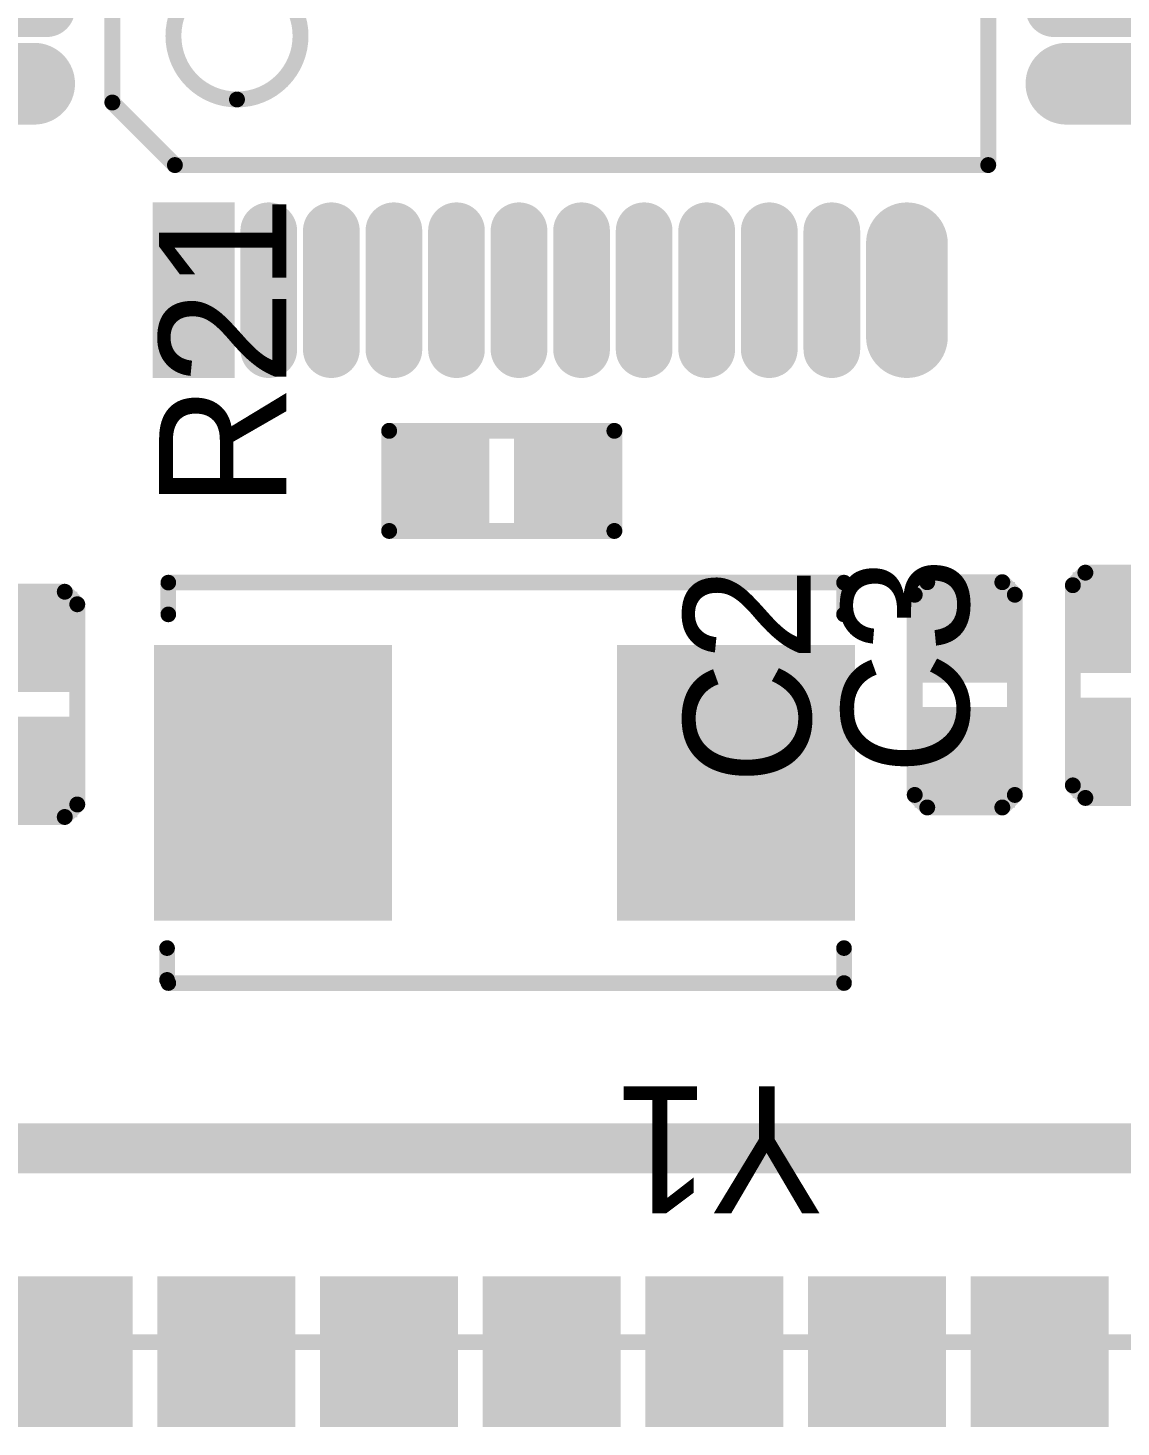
# Model space of a CAD drawing. Extents: x 2.68 to 4.92, y 2.73 to 4.69.
# Drawn here: x 3.3502 to 3.6942, y 2.7413 to 3.1815 of the extents above; entities that cross this region are included whole.
import ezdxf

# ---------------------------------------------------------------- set-up
doc = ezdxf.new("R2010")
doc.units = 0
doc.layers.get('0').update_dxf_attribs({"linetype": 'CONTINUOUS'})
for name, color, linetype in [('BOTTOMLAYER', 5, 'CONTINUOUS'), ('BOTTOMSOLDER', 6, 'CONTINUOUS'), ('MECHANICAL1', 6, 'CONTINUOUS'), ('MULTILAYER', 9, 'CONTINUOUS'), ('TOPLAYER', 1, 'CONTINUOUS'), ('TOPOVERLAY', 2, 'CONTINUOUS'), ('TOPPASTE', 8, 'CONTINUOUS'), ('TOPSOLDER', 216, 'CONTINUOUS')]:
    doc.layers.add(name, color=color, linetype=linetype)

# ---------------------------------------------------------------- blocks, each defined once
blk = doc.blocks.new('0402C_6')
at = {"layer": 'TOPLAYER'}
for points in [[(-0.01181, -0.01181), (0.01181, -0.01181), (-0.01181, 0.01181), (0.01181, 0.01181)], [(0.02756, -0.01181), (0.05118, -0.01181), (0.02756, 0.01181), (0.05118, 0.01181)]]:
    blk.add_solid(points, dxfattribs=at)
at = {"layer": 'TOPOVERLAY', "const_width": 0.005}
for points in [[(-0.01181, 0.01575), (-0.01575, 0.01181)], [(-0.01181, 0.01575), (0.05118, 0.01575)], [(0.05118, 0.01575), (0.05512, 0.01181)], [(-0.01575, 0.01181), (-0.01575, 0.01181)], [(-0.01575, 0.01181), (-0.01575, -0.01181)], [(0.05512, 0.01181), (0.05512, 0.01181)], [(0.05512, 0.01181), (0.05512, -0.01181)], [(-0.01575, -0.01181), (-0.01181, -0.01575)], [(-0.01575, -0.01181), (-0.01575, -0.01181)], [(0.05512, -0.01181), (0.05118, -0.01575)], [(0.05512, -0.01181), (0.05512, -0.01181)], [(-0.01181, -0.01575), (0.05118, -0.01575)], [(0.05118, -0.01575), (0.05118, -0.01575)]]:
    blk.add_lwpolyline(points, dxfattribs=at)
at = {"layer": 'TOPOVERLAY', "const_width": 0.0025}
for points in [[(-0.01306, 0.01575, 1), (-0.01056, 0.01575, 1)], [(-0.01306, 0.01575, 1), (-0.01056, 0.01575, 1)], [(0.04993, 0.01575, 1), (0.05243, 0.01575, 1)], [(0.04993, 0.01575, 1), (0.05243, 0.01575, 1)], [(-0.017, 0.01181, 1), (-0.0145, 0.01181, 1)], [(-0.017, 0.01181, 1), (-0.0145, 0.01181, 1)], [(-0.017, 0.01181, 1), (-0.0145, 0.01181, 1)], [(-0.017, 0.01181, 1), (-0.0145, 0.01181, 1)], [(0.05387, 0.01181, 1), (0.05637, 0.01181, 1)], [(0.05387, 0.01181, 1), (0.05637, 0.01181, 1)], [(0.05387, 0.01181, 1), (0.05637, 0.01181, 1)], [(0.05387, 0.01181, 1), (0.05637, 0.01181, 1)], [(-0.017, -0.01181, 1), (-0.0145, -0.01181, 1)], [(-0.017, -0.01181, 1), (-0.0145, -0.01181, 1)], [(-0.017, -0.01181, 1), (-0.0145, -0.01181, 1)], [(-0.017, -0.01181, 1), (-0.0145, -0.01181, 1)], [(0.05387, -0.01181, 1), (0.05637, -0.01181, 1)], [(0.05387, -0.01181, 1), (0.05637, -0.01181, 1)], [(0.05387, -0.01181, 1), (0.05637, -0.01181, 1)], [(0.05387, -0.01181, 1), (0.05637, -0.01181, 1)], [(-0.01306, -0.01575, 1), (-0.01056, -0.01575, 1)], [(-0.01306, -0.01575, 1), (-0.01056, -0.01575, 1)], [(0.04993, -0.01575, 1), (0.05243, -0.01575, 1)], [(0.04993, -0.01575, 1), (0.05243, -0.01575, 1)], [(0.04993, -0.01575, 1), (0.05243, -0.01575, 1)], [(0.04993, -0.01575, 1), (0.05243, -0.01575, 1)]]:
    blk.add_lwpolyline(points, format="xyb", close=True, dxfattribs=at)
at = {"layer": 'TOPPASTE'}
for points in [[(-0.01181, -0.01181), (0.01181, -0.01181), (-0.01181, 0.01181), (0.01181, 0.01181)], [(0.02756, -0.01181), (0.05118, -0.01181), (0.02756, 0.01181), (0.05118, 0.01181)]]:
    blk.add_solid(points, dxfattribs=at)
at = {"layer": 'TOPSOLDER'}
for points in [[(-0.01581, -0.01581), (0.01581, -0.01581), (-0.01581, 0.01581), (0.01581, 0.01581)], [(0.02356, -0.01581), (0.05518, -0.01581), (0.02356, 0.01581), (0.05518, 0.01581)]]:
    blk.add_solid(points, dxfattribs=at)
blk = doc.blocks.new('0402C_7')
at = {"layer": 'TOPLAYER'}
for points in [[(-0.01181, -0.01181), (0.01181, -0.01181), (-0.01181, 0.01181), (0.01181, 0.01181)], [(0.02756, -0.01181), (0.05118, -0.01181), (0.02756, 0.01181), (0.05118, 0.01181)]]:
    blk.add_solid(points, dxfattribs=at)
at = {"layer": 'TOPOVERLAY', "const_width": 0.005}
for points in [[(-0.01181, 0.01575), (-0.01575, 0.01181)], [(-0.01181, 0.01575), (0.05118, 0.01575)], [(0.05118, 0.01575), (0.05512, 0.01181)], [(-0.01575, 0.01181), (-0.01575, 0.01181)], [(-0.01575, 0.01181), (-0.01575, -0.01181)], [(0.05512, 0.01181), (0.05512, 0.01181)], [(0.05512, 0.01181), (0.05512, -0.01181)], [(-0.01575, -0.01181), (-0.01181, -0.01575)], [(-0.01575, -0.01181), (-0.01575, -0.01181)], [(0.05512, -0.01181), (0.05118, -0.01575)], [(0.05512, -0.01181), (0.05512, -0.01181)], [(-0.01181, -0.01575), (0.05118, -0.01575)], [(0.05118, -0.01575), (0.05118, -0.01575)]]:
    blk.add_lwpolyline(points, dxfattribs=at)
at = {"layer": 'TOPOVERLAY', "const_width": 0.0025}
for points in [[(-0.01306, 0.01575, 1), (-0.01056, 0.01575, 1)], [(-0.01306, 0.01575, 1), (-0.01056, 0.01575, 1)], [(0.04993, 0.01575, 1), (0.05243, 0.01575, 1)], [(0.04993, 0.01575, 1), (0.05243, 0.01575, 1)], [(-0.017, 0.01181, 1), (-0.0145, 0.01181, 1)], [(-0.017, 0.01181, 1), (-0.0145, 0.01181, 1)], [(-0.017, 0.01181, 1), (-0.0145, 0.01181, 1)], [(-0.017, 0.01181, 1), (-0.0145, 0.01181, 1)], [(0.05387, 0.01181, 1), (0.05637, 0.01181, 1)], [(0.05387, 0.01181, 1), (0.05637, 0.01181, 1)], [(0.05387, 0.01181, 1), (0.05637, 0.01181, 1)], [(0.05387, 0.01181, 1), (0.05637, 0.01181, 1)], [(-0.017, -0.01181, 1), (-0.0145, -0.01181, 1)], [(-0.017, -0.01181, 1), (-0.0145, -0.01181, 1)], [(-0.017, -0.01181, 1), (-0.0145, -0.01181, 1)], [(-0.017, -0.01181, 1), (-0.0145, -0.01181, 1)], [(0.05387, -0.01181, 1), (0.05637, -0.01181, 1)], [(0.05387, -0.01181, 1), (0.05637, -0.01181, 1)], [(0.05387, -0.01181, 1), (0.05637, -0.01181, 1)], [(0.05387, -0.01181, 1), (0.05637, -0.01181, 1)], [(-0.01306, -0.01575, 1), (-0.01056, -0.01575, 1)], [(-0.01306, -0.01575, 1), (-0.01056, -0.01575, 1)], [(0.04993, -0.01575, 1), (0.05243, -0.01575, 1)], [(0.04993, -0.01575, 1), (0.05243, -0.01575, 1)], [(0.04993, -0.01575, 1), (0.05243, -0.01575, 1)], [(0.04993, -0.01575, 1), (0.05243, -0.01575, 1)]]:
    blk.add_lwpolyline(points, format="xyb", close=True, dxfattribs=at)
at = {"layer": 'TOPPASTE'}
for points in [[(-0.01181, -0.01181), (0.01181, -0.01181), (-0.01181, 0.01181), (0.01181, 0.01181)], [(0.02756, -0.01181), (0.05118, -0.01181), (0.02756, 0.01181), (0.05118, 0.01181)]]:
    blk.add_solid(points, dxfattribs=at)
at = {"layer": 'TOPSOLDER'}
for points in [[(-0.01581, -0.01581), (0.01581, -0.01581), (-0.01581, 0.01581), (0.01581, 0.01581)], [(0.02356, -0.01581), (0.05518, -0.01581), (0.02356, 0.01581), (0.05518, 0.01581)]]:
    blk.add_solid(points, dxfattribs=at)
blk = doc.blocks.new('0402C_8')
at = {"layer": 'TOPLAYER'}
for points in [[(-0.01181, -0.01181), (0.01181, -0.01181), (-0.01181, 0.01181), (0.01181, 0.01181)], [(0.02756, -0.01181), (0.05118, -0.01181), (0.02756, 0.01181), (0.05118, 0.01181)]]:
    blk.add_solid(points, dxfattribs=at)
at = {"layer": 'TOPOVERLAY', "const_width": 0.005}
for points in [[(-0.01181, 0.01575), (-0.01575, 0.01181)], [(-0.01181, 0.01575), (0.05118, 0.01575)], [(0.05118, 0.01575), (0.05512, 0.01181)], [(-0.01575, 0.01181), (-0.01575, 0.01181)], [(-0.01575, 0.01181), (-0.01575, -0.01181)], [(0.05512, 0.01181), (0.05512, 0.01181)], [(0.05512, 0.01181), (0.05512, -0.01181)], [(-0.01575, -0.01181), (-0.01181, -0.01575)], [(-0.01575, -0.01181), (-0.01575, -0.01181)], [(0.05512, -0.01181), (0.05118, -0.01575)], [(0.05512, -0.01181), (0.05512, -0.01181)], [(-0.01181, -0.01575), (0.05118, -0.01575)], [(0.05118, -0.01575), (0.05118, -0.01575)]]:
    blk.add_lwpolyline(points, dxfattribs=at)
at = {"layer": 'TOPOVERLAY', "const_width": 0.0025}
for points in [[(-0.01306, 0.01575, 1), (-0.01056, 0.01575, 1)], [(-0.01306, 0.01575, 1), (-0.01056, 0.01575, 1)], [(0.04993, 0.01575, 1), (0.05243, 0.01575, 1)], [(0.04993, 0.01575, 1), (0.05243, 0.01575, 1)], [(-0.017, 0.01181, 1), (-0.0145, 0.01181, 1)], [(-0.017, 0.01181, 1), (-0.0145, 0.01181, 1)], [(-0.017, 0.01181, 1), (-0.0145, 0.01181, 1)], [(-0.017, 0.01181, 1), (-0.0145, 0.01181, 1)], [(0.05387, 0.01181, 1), (0.05637, 0.01181, 1)], [(0.05387, 0.01181, 1), (0.05637, 0.01181, 1)], [(0.05387, 0.01181, 1), (0.05637, 0.01181, 1)], [(0.05387, 0.01181, 1), (0.05637, 0.01181, 1)], [(-0.017, -0.01181, 1), (-0.0145, -0.01181, 1)], [(-0.017, -0.01181, 1), (-0.0145, -0.01181, 1)], [(-0.017, -0.01181, 1), (-0.0145, -0.01181, 1)], [(-0.017, -0.01181, 1), (-0.0145, -0.01181, 1)], [(0.05387, -0.01181, 1), (0.05637, -0.01181, 1)], [(0.05387, -0.01181, 1), (0.05637, -0.01181, 1)], [(0.05387, -0.01181, 1), (0.05637, -0.01181, 1)], [(0.05387, -0.01181, 1), (0.05637, -0.01181, 1)], [(-0.01306, -0.01575, 1), (-0.01056, -0.01575, 1)], [(-0.01306, -0.01575, 1), (-0.01056, -0.01575, 1)], [(0.04993, -0.01575, 1), (0.05243, -0.01575, 1)], [(0.04993, -0.01575, 1), (0.05243, -0.01575, 1)], [(0.04993, -0.01575, 1), (0.05243, -0.01575, 1)], [(0.04993, -0.01575, 1), (0.05243, -0.01575, 1)]]:
    blk.add_lwpolyline(points, format="xyb", close=True, dxfattribs=at)
at = {"layer": 'TOPPASTE'}
for points in [[(-0.01181, -0.01181), (0.01181, -0.01181), (-0.01181, 0.01181), (0.01181, 0.01181)], [(0.02756, -0.01181), (0.05118, -0.01181), (0.02756, 0.01181), (0.05118, 0.01181)]]:
    blk.add_solid(points, dxfattribs=at)
at = {"layer": 'TOPSOLDER'}
for points in [[(-0.01581, -0.01581), (0.01581, -0.01581), (-0.01581, 0.01581), (0.01581, 0.01581)], [(0.02356, -0.01581), (0.05518, -0.01581), (0.02356, 0.01581), (0.05518, 0.01581)]]:
    blk.add_solid(points, dxfattribs=at)
blk = doc.blocks.new('_____________36')
at = {"layer": 'BOTTOMLAYER'}
for points in [[(-0.01772, -0.02269), (0.01772, -0.02269), (-0.01772, 0.01668), (0.01772, 0.01668)], [(0.03346, -0.02269), (0.0689, -0.02269), (0.03346, 0.01668), (0.0689, 0.01668)], [(0.08465, -0.02269), (0.12008, -0.02269), (0.08465, 0.01668), (0.12008, 0.01668)], [(0.13583, -0.02269), (0.17126, -0.02269), (0.13583, 0.01668), (0.17126, 0.01668)], [(0.18701, -0.02269), (0.22244, -0.02269), (0.18701, 0.01668), (0.22244, 0.01668)], [(0.23819, -0.02269), (0.27362, -0.02269), (0.23819, 0.01668), (0.27362, 0.01668)], [(0.28937, -0.02269), (0.3248, -0.02269), (0.28937, 0.01668), (0.3248, 0.01668)]]:
    blk.add_solid(points, dxfattribs=at)
at = {"layer": 'BOTTOMSOLDER'}
for points in [[(-0.02172, -0.02669), (0.02172, -0.02669), (-0.02172, 0.02068), (0.02172, 0.02068)], [(0.02946, -0.02669), (0.0729, -0.02669), (0.02946, 0.02068), (0.0729, 0.02068)], [(0.08065, -0.02669), (0.12408, -0.02669), (0.08065, 0.02068), (0.12408, 0.02068)], [(0.13183, -0.02669), (0.17526, -0.02669), (0.13183, 0.02068), (0.17526, 0.02068)], [(0.18301, -0.02669), (0.22644, -0.02669), (0.18301, 0.02068), (0.22644, 0.02068)], [(0.23419, -0.02669), (0.27762, -0.02669), (0.23419, 0.02068), (0.27762, 0.02068)], [(0.28537, -0.02669), (0.3288, -0.02669), (0.28537, 0.02068), (0.3288, 0.02068)]]:
    blk.add_solid(points, dxfattribs=at)
at = {"layer": 'MULTILAYER'}
for points in [[(-0.01772, -0.02269), (0.01772, -0.02269), (-0.01772, 0.01668), (0.01772, 0.01668)], [(0.03346, -0.02269), (0.0689, -0.02269), (0.03346, 0.01668), (0.0689, 0.01668)], [(0.08465, -0.02269), (0.12008, -0.02269), (0.08465, 0.01668), (0.12008, 0.01668)], [(0.13583, -0.02269), (0.17126, -0.02269), (0.13583, 0.01668), (0.17126, 0.01668)], [(0.18701, -0.02269), (0.22244, -0.02269), (0.18701, 0.01668), (0.22244, 0.01668)], [(0.23819, -0.02269), (0.27362, -0.02269), (0.23819, 0.01668), (0.27362, 0.01668)], [(0.28937, -0.02269), (0.3248, -0.02269), (0.28937, 0.01668), (0.3248, 0.01668)]]:
    blk.add_solid(points, dxfattribs=at)
at = {"layer": 'TOPLAYER'}
for points in [[(-0.01772, -0.02269), (0.01772, -0.02269), (-0.01772, 0.01668), (0.01772, 0.01668)], [(0.03346, -0.02269), (0.0689, -0.02269), (0.03346, 0.01668), (0.0689, 0.01668)], [(0.08465, -0.02269), (0.12008, -0.02269), (0.08465, 0.01668), (0.12008, 0.01668)], [(0.13583, -0.02269), (0.17126, -0.02269), (0.13583, 0.01668), (0.17126, 0.01668)], [(0.18701, -0.02269), (0.22244, -0.02269), (0.18701, 0.01668), (0.22244, 0.01668)], [(0.23819, -0.02269), (0.27362, -0.02269), (0.23819, 0.01668), (0.27362, 0.01668)], [(0.28937, -0.02269), (0.3248, -0.02269), (0.28937, 0.01668), (0.3248, 0.01668)]]:
    blk.add_solid(points, dxfattribs=at)
at = {"layer": 'TOPSOLDER'}
for points in [[(-0.02172, -0.02669), (0.02172, -0.02669), (-0.02172, 0.02068), (0.02172, 0.02068)], [(0.02946, -0.02669), (0.0729, -0.02669), (0.02946, 0.02068), (0.0729, 0.02068)], [(0.08065, -0.02669), (0.12408, -0.02669), (0.08065, 0.02068), (0.12408, 0.02068)], [(0.13183, -0.02669), (0.17526, -0.02669), (0.13183, 0.02068), (0.17526, 0.02068)], [(0.18301, -0.02669), (0.22644, -0.02669), (0.18301, 0.02068), (0.22644, 0.02068)], [(0.23419, -0.02669), (0.27762, -0.02669), (0.23419, 0.02068), (0.27762, 0.02068)], [(0.28537, -0.02669), (0.3288, -0.02669), (0.28537, 0.02068), (0.3288, 0.02068)]]:
    blk.add_solid(points, dxfattribs=at)
blk = doc.blocks.new('0402R_62')
at = {"layer": 'TOPLAYER'}
for points in [[(-0.01181, -0.01181), (0.01181, -0.01181), (-0.01181, 0.01181), (0.01181, 0.01181)], [(0.02756, -0.01181), (0.05118, -0.01181), (0.02756, 0.01181), (0.05118, 0.01181)]]:
    blk.add_solid(points, dxfattribs=at)
at = {"layer": 'TOPOVERLAY', "const_width": 0.005}
for points in [[(0.05512, 0.01575), (-0.01575, 0.01575)], [(-0.01575, 0.01575), (-0.01575, -0.01575)], [(0.05512, 0.01575), (0.05512, -0.01575)], [(0.05512, -0.01575), (-0.01575, -0.01575)]]:
    blk.add_lwpolyline(points, dxfattribs=at)
at = {"layer": 'TOPOVERLAY', "const_width": 0.0025}
for points in [[(-0.017, 0.01575, 1), (-0.0145, 0.01575, 1)], [(-0.017, 0.01575, 1), (-0.0145, 0.01575, 1)], [(0.05387, 0.01575, 1), (0.05637, 0.01575, 1)], [(0.05387, 0.01575, 1), (0.05637, 0.01575, 1)], [(-0.017, -0.01575, 1), (-0.0145, -0.01575, 1)], [(-0.017, -0.01575, 1), (-0.0145, -0.01575, 1)], [(0.05387, -0.01575, 1), (0.05637, -0.01575, 1)], [(0.05387, -0.01575, 1), (0.05637, -0.01575, 1)]]:
    blk.add_lwpolyline(points, format="xyb", close=True, dxfattribs=at)
at = {"layer": 'TOPPASTE'}
for points in [[(-0.01181, -0.01181), (0.01181, -0.01181), (-0.01181, 0.01181), (0.01181, 0.01181)], [(0.02756, -0.01181), (0.05118, -0.01181), (0.02756, 0.01181), (0.05118, 0.01181)]]:
    blk.add_solid(points, dxfattribs=at)
at = {"layer": 'TOPSOLDER'}
for points in [[(-0.01581, -0.01581), (0.01581, -0.01581), (-0.01581, 0.01581), (0.01581, 0.01581)], [(0.02356, -0.01581), (0.05518, -0.01581), (0.02356, 0.01581), (0.05518, 0.01581)]]:
    blk.add_solid(points, dxfattribs=at)
blk = doc.blocks.new('TQFP_48_81')
at = {"layer": 'TOPLAYER'}
for points, const_width in [([(0.06496, 0.07382), (0.06496, 0.10335)], 0.01772), ([(0.0187, 0), (-0.0187, 0)], 0.00984), ([(0.0187, -0.01969), (-0.0187, -0.01969)], 0.00984), ([(0.0187, -0.03937), (-0.0187, -0.03937)], 0.00984), ([(0.0187, -0.05906), (-0.0187, -0.05906)], 0.00984), ([(0.0187, -0.07874), (-0.0187, -0.07874)], 0.00984), ([(0.0187, -0.09842), (-0.0187, -0.09842)], 0.00984), ([(0.0187, -0.11811), (-0.0187, -0.11811)], 0.00984), ([(0.0187, -0.1378), (-0.0187, -0.1378)], 0.00984), ([(0.0187, -0.15748), (-0.0187, -0.15748)], 0.00984), ([(0.0187, -0.17717), (-0.0187, -0.17717)], 0.00984), ([(0.01476, -0.20079), (-0.01476, -0.20079)], 0.01772), ([(0.06496, -0.28051), (0.06496, -0.25098)], 0.01772)]:
    blk.add_lwpolyline(points, dxfattribs=dict(at, const_width=const_width))
for points, const_width in [([(0.06053, 0.07382, 1), (0.06939, 0.07382, 1)], 0.00886), ([(-0.02116, 0, 1), (-0.01624, 0, 1)], 0.00492), ([(0.01624, 0, 1), (0.02116, 0, 1)], 0.00492), ([(-0.02116, -0.01969, 1), (-0.01624, -0.01969, 1)], 0.00492), ([(0.01624, -0.01969, 1), (0.02116, -0.01969, 1)], 0.00492), ([(-0.02116, -0.03937, 1), (-0.01624, -0.03937, 1)], 0.00492), ([(0.01624, -0.03937, 1), (0.02116, -0.03937, 1)], 0.00492), ([(-0.02116, -0.05906, 1), (-0.01624, -0.05906, 1)], 0.00492), ([(0.01624, -0.05906, 1), (0.02116, -0.05906, 1)], 0.00492), ([(-0.02116, -0.07874, 1), (-0.01624, -0.07874, 1)], 0.00492), ([(0.01624, -0.07874, 1), (0.02116, -0.07874, 1)], 0.00492), ([(-0.02116, -0.09842, 1), (-0.01624, -0.09842, 1)], 0.00492), ([(0.01624, -0.09842, 1), (0.02116, -0.09842, 1)], 0.00492), ([(-0.02116, -0.11811, 1), (-0.01624, -0.11811, 1)], 0.00492), ([(0.01624, -0.11811, 1), (0.02116, -0.11811, 1)], 0.00492), ([(-0.02116, -0.1378, 1), (-0.01624, -0.1378, 1)], 0.00492), ([(0.01624, -0.1378, 1), (0.02116, -0.1378, 1)], 0.00492), ([(-0.02116, -0.15748, 1), (-0.01624, -0.15748, 1)], 0.00492), ([(0.01624, -0.15748, 1), (0.02116, -0.15748, 1)], 0.00492), ([(-0.02116, -0.17717, 1), (-0.01624, -0.17717, 1)], 0.00492), ([(0.01624, -0.17717, 1), (0.02116, -0.17717, 1)], 0.00492), ([(-0.01919, -0.20079, 1), (-0.01034, -0.20079, 1)], 0.00886), ([(0.01034, -0.20079, 1), (0.01919, -0.20079, 1)], 0.00886), ([(0.06053, -0.25098, 1), (0.06939, -0.25098, 1)], 0.00886)]:
    blk.add_lwpolyline(points, format="xyb", close=True, dxfattribs=dict(at, const_width=const_width))
blk.add_solid([(-0.02362, 0.01476), (0.02362, 0.01476), (-0.02362, 0.03248), (0.02362, 0.03248)], dxfattribs=at)
at = {"layer": 'TOPOVERLAY', "const_width": 0.005}
for points in [[(0.05906, 0.04921), (0.03937, 0.02953)], [(0.05906, 0.04921), (0.31496, 0.04921)], [(0.03937, 0.02953), (0.03937, -0.22638)], [(0.03937, -0.22638), (0.31496, -0.22638)]]:
    blk.add_lwpolyline(points, dxfattribs=at)
at = {"layer": 'TOPOVERLAY'}
for points, const_width in [([(0.05781, 0.04921, 1), (0.0603, 0.04921, 1)], 0.0025), ([(0.05781, 0.04921, 1), (0.06031, 0.04921, 1)], 0.0025), ([(0.03812, 0.02953, 1), (0.04062, 0.02953, 1)], 0.0025), ([(0.03812, 0.02953, 1), (0.04062, 0.02953, 1)], 0.0025), ([(0.1, 0.01, 1), (0.06, 0.01, 1)], 0.005), ([(0.05875, 0.01, 1), (0.06125, 0.01, 1)], 0.0025), ([(0.03812, -0.22638, 1), (0.04062, -0.22638, 1)], 0.0025), ([(0.03812, -0.22638, 1), (0.04062, -0.22638, 1)], 0.0025)]:
    blk.add_lwpolyline(points, format="xyb", close=True, dxfattribs=dict(at, const_width=const_width))
at = {"layer": 'TOPPASTE'}
for points, const_width in [([(0.06496, 0.07382), (0.06496, 0.10335)], 0.01772), ([(0.0187, 0), (-0.0187, 0)], 0.00984), ([(0.0187, -0.01969), (-0.0187, -0.01969)], 0.00984), ([(0.0187, -0.03937), (-0.0187, -0.03937)], 0.00984), ([(0.0187, -0.05906), (-0.0187, -0.05906)], 0.00984), ([(0.0187, -0.07874), (-0.0187, -0.07874)], 0.00984), ([(0.0187, -0.09842), (-0.0187, -0.09842)], 0.00984), ([(0.0187, -0.11811), (-0.0187, -0.11811)], 0.00984), ([(0.0187, -0.1378), (-0.0187, -0.1378)], 0.00984), ([(0.0187, -0.15748), (-0.0187, -0.15748)], 0.00984), ([(0.0187, -0.17717), (-0.0187, -0.17717)], 0.00984), ([(0.01476, -0.20079), (-0.01476, -0.20079)], 0.01772), ([(0.06496, -0.28051), (0.06496, -0.25098)], 0.01772)]:
    blk.add_lwpolyline(points, dxfattribs=dict(at, const_width=const_width))
for points, const_width in [([(0.06053, 0.07382, 1), (0.06939, 0.07382, 1)], 0.00886), ([(-0.02116, 0, 1), (-0.01624, 0, 1)], 0.00492), ([(0.01624, 0, 1), (0.02116, 0, 1)], 0.00492), ([(-0.02116, -0.01969, 1), (-0.01624, -0.01969, 1)], 0.00492), ([(0.01624, -0.01969, 1), (0.02116, -0.01969, 1)], 0.00492), ([(-0.02116, -0.03937, 1), (-0.01624, -0.03937, 1)], 0.00492), ([(0.01624, -0.03937, 1), (0.02116, -0.03937, 1)], 0.00492), ([(-0.02116, -0.05906, 1), (-0.01624, -0.05906, 1)], 0.00492), ([(0.01624, -0.05906, 1), (0.02116, -0.05906, 1)], 0.00492), ([(-0.02116, -0.07874, 1), (-0.01624, -0.07874, 1)], 0.00492), ([(0.01624, -0.07874, 1), (0.02116, -0.07874, 1)], 0.00492), ([(-0.02116, -0.09842, 1), (-0.01624, -0.09842, 1)], 0.00492), ([(0.01624, -0.09842, 1), (0.02116, -0.09842, 1)], 0.00492), ([(-0.02116, -0.11811, 1), (-0.01624, -0.11811, 1)], 0.00492), ([(0.01624, -0.11811, 1), (0.02116, -0.11811, 1)], 0.00492), ([(-0.02116, -0.1378, 1), (-0.01624, -0.1378, 1)], 0.00492), ([(0.01624, -0.1378, 1), (0.02116, -0.1378, 1)], 0.00492), ([(-0.02116, -0.15748, 1), (-0.01624, -0.15748, 1)], 0.00492), ([(0.01624, -0.15748, 1), (0.02116, -0.15748, 1)], 0.00492), ([(-0.02116, -0.17717, 1), (-0.01624, -0.17717, 1)], 0.00492), ([(0.01624, -0.17717, 1), (0.02116, -0.17717, 1)], 0.00492), ([(-0.01919, -0.20079, 1), (-0.01034, -0.20079, 1)], 0.00886), ([(0.01034, -0.20079, 1), (0.01919, -0.20079, 1)], 0.00886), ([(0.06053, -0.25098, 1), (0.06939, -0.25098, 1)], 0.00886)]:
    blk.add_lwpolyline(points, format="xyb", close=True, dxfattribs=dict(at, const_width=const_width))
blk.add_solid([(-0.02362, 0.01476), (0.02362, 0.01476), (-0.02362, 0.03248), (0.02362, 0.03248)], dxfattribs=at)
at = {"layer": 'TOPSOLDER'}
for points, const_width in [([(0.06496, 0.07382), (0.06496, 0.10335)], 0.02572), ([(0.08858, 0.06988), (0.08858, 0.10728)], 0.01784), ([(0.0187, 0), (-0.0187, 0)], 0.01784), ([(0.0187, -0.01969), (-0.0187, -0.01969)], 0.01784), ([(0.0187, -0.03937), (-0.0187, -0.03937)], 0.01784), ([(0.0187, -0.05906), (-0.0187, -0.05906)], 0.01784), ([(0.0187, -0.07874), (-0.0187, -0.07874)], 0.01784), ([(0.0187, -0.09842), (-0.0187, -0.09842)], 0.01784), ([(0.0187, -0.11811), (-0.0187, -0.11811)], 0.01784), ([(0.0187, -0.1378), (-0.0187, -0.1378)], 0.01784), ([(0.0187, -0.15748), (-0.0187, -0.15748)], 0.01784), ([(0.0187, -0.17717), (-0.0187, -0.17717)], 0.01784), ([(0.01476, -0.20079), (-0.01476, -0.20079)], 0.02572), ([(0.06496, -0.28051), (0.06496, -0.25098)], 0.02572), ([(0.08858, -0.28445), (0.08858, -0.24705)], 0.01784)]:
    blk.add_lwpolyline(points, dxfattribs=dict(at, const_width=const_width))
for points, const_width in [([(0.05853, 0.07382, 1), (0.07139, 0.07382, 1)], 0.01286), ([(0.08412, 0.06988, 1), (0.09304, 0.06988, 1)], 0.00892), ([(-0.02316, 0, 1), (-0.01424, 0, 1)], 0.00892), ([(0.01424, 0, 1), (0.02316, 0, 1)], 0.00892), ([(-0.02316, -0.01969, 1), (-0.01424, -0.01969, 1)], 0.00892), ([(0.01424, -0.01969, 1), (0.02316, -0.01969, 1)], 0.00892), ([(-0.02316, -0.03937, 1), (-0.01424, -0.03937, 1)], 0.00892), ([(0.01424, -0.03937, 1), (0.02316, -0.03937, 1)], 0.00892), ([(-0.02316, -0.05906, 1), (-0.01424, -0.05906, 1)], 0.00892), ([(0.01424, -0.05906, 1), (0.02316, -0.05906, 1)], 0.00892), ([(-0.02316, -0.07874, 1), (-0.01424, -0.07874, 1)], 0.00892), ([(0.01424, -0.07874, 1), (0.02316, -0.07874, 1)], 0.00892), ([(-0.02316, -0.09842, 1), (-0.01424, -0.09842, 1)], 0.00892), ([(0.01424, -0.09842, 1), (0.02316, -0.09842, 1)], 0.00892), ([(-0.02316, -0.11811, 1), (-0.01424, -0.11811, 1)], 0.00892), ([(0.01424, -0.11811, 1), (0.02316, -0.11811, 1)], 0.00892), ([(-0.02316, -0.1378, 1), (-0.01424, -0.1378, 1)], 0.00892), ([(0.01424, -0.1378, 1), (0.02316, -0.1378, 1)], 0.00892), ([(-0.02316, -0.15748, 1), (-0.01424, -0.15748, 1)], 0.00892), ([(0.01424, -0.15748, 1), (0.02316, -0.15748, 1)], 0.00892), ([(-0.02316, -0.17717, 1), (-0.01424, -0.17717, 1)], 0.00892), ([(0.01424, -0.17717, 1), (0.02316, -0.17717, 1)], 0.00892), ([(-0.02119, -0.20079, 1), (-0.00834, -0.20079, 1)], 0.01286), ([(0.00834, -0.20079, 1), (0.02119, -0.20079, 1)], 0.01286), ([(0.05853, -0.25098, 1), (0.07139, -0.25098, 1)], 0.01286), ([(0.08412, -0.24705, 1), (0.09304, -0.24705, 1)], 0.00892), ([(0.05853, -0.28051, 1), (0.07139, -0.28051, 1)], 0.01286)]:
    blk.add_lwpolyline(points, format="xyb", close=True, dxfattribs=dict(at, const_width=const_width))
blk.add_solid([(-0.02762, 0.01076), (0.02762, 0.01076), (-0.02762, 0.03648), (0.02762, 0.03648)], dxfattribs=at)
blk = doc.blocks.new('CRAY_5032_85')
at = {"layer": 'TOPLAYER'}
for points in [[(-0.03346, -0.03937), (0.03346, -0.03937), (-0.03346, 0.03937), (0.03346, 0.03937)], [(0.1122, -0.03937), (0.17913, -0.03937), (0.1122, 0.03937), (0.17913, 0.03937)]]:
    blk.add_solid(points, dxfattribs=at)
at = {"layer": 'TOPOVERLAY', "const_width": 0.00493}
for points in [[(0.1786, 0.06299), (-0.034, 0.06299)], [(-0.034, 0.06299), (-0.034, 0.052)], [(0.179, 0.062), (0.179, 0.052)], [(-0.034, -0.053), (-0.034, -0.06299)], [(0.1786, -0.053), (0.1786, -0.06299)], [(0.1786, -0.06299), (-0.034, -0.06299)]]:
    blk.add_lwpolyline(points, dxfattribs=at)
at = {"layer": 'TOPOVERLAY', "const_width": 0.00246}
for points in [[(-0.03523, 0.06299, 1), (-0.03277, 0.06299, 1)], [(-0.03523, 0.06299, 1), (-0.03277, 0.06299, 1)], [(0.17737, 0.06299, 1), (0.17983, 0.06299, 1)], [(0.17777, 0.062, 1), (0.18023, 0.062, 1)], [(-0.03523, 0.052, 1), (-0.03277, 0.052, 1)], [(0.17777, 0.052, 1), (0.18023, 0.052, 1)], [(-0.03523, -0.053, 1), (-0.03277, -0.053, 1)], [(0.17737, -0.053, 1), (0.17983, -0.053, 1)], [(-0.03523, -0.06299, 1), (-0.03277, -0.06299, 1)], [(-0.03523, -0.06299, 1), (-0.03277, -0.06299, 1)], [(0.17737, -0.06299, 1), (0.17983, -0.06299, 1)], [(0.17737, -0.06299, 1), (0.17983, -0.06299, 1)]]:
    blk.add_lwpolyline(points, format="xyb", close=True, dxfattribs=at)
at = {"layer": 'TOPPASTE'}
for points in [[(-0.03346, -0.03937), (0.03346, -0.03937), (-0.03346, 0.03937), (0.03346, 0.03937)], [(0.1122, -0.03937), (0.17913, -0.03937), (0.1122, 0.03937), (0.17913, 0.03937)]]:
    blk.add_solid(points, dxfattribs=at)
at = {"layer": 'TOPSOLDER'}
for points in [[(-0.03746, -0.04337), (0.03746, -0.04337), (-0.03746, 0.04337), (0.03746, 0.04337)], [(0.1082, -0.04337), (0.18313, -0.04337), (0.1082, 0.04337), (0.18313, 0.04337)]]:
    blk.add_solid(points, dxfattribs=at)

msp = doc.modelspace()

# ---------------------------------------------------------------- linework, layer by layer
at = {"layer": 'MECHANICAL1', "const_width": 0.005}
msp.add_lwpolyline([(2.954, 2.768), (4.84376, 2.768)], dxfattribs=at)
at = {"layer": 'TOPSOLDER', "const_width": 0.01575}
msp.add_lwpolyline([(2.967, 2.829), (4.831, 2.829)], dxfattribs=at)

# ---------------------------------------------------------------- block references
for name, p, rotation in [('TQFP_48_81', (3.426, 3.099), 90), ('0402R_62', (3.519, 3.039), 180), ('0402C_8', (3.69475, 2.955), 90), ('0402C_6', (3.35, 2.949), 90), ('CRAY_5032_85', (3.573, 2.944), 180), ('0402C_7', (3.645, 2.952), 90), ('_____________36', (3.36148, 2.768), 360)]:
    msp.add_blockref(name, p, dxfattribs=dict(rotation=rotation))

# ---------------------------------------------------------------- texts
at = {"layer": 'TOPOVERLAY'}
for s, rotation, p in [('R21', 90, (3.4315, 3.0305)), ('C3', 90, (3.64625, 2.9465)), ('C2', 90, (3.5965, 2.9435)), ('Y1', 180, (3.6005, 2.8485))]:
    msp.add_text(s, height=0.04, rotation=rotation, dxfattribs=at).set_placement(p)

doc.saveas('drawing.dxf')
